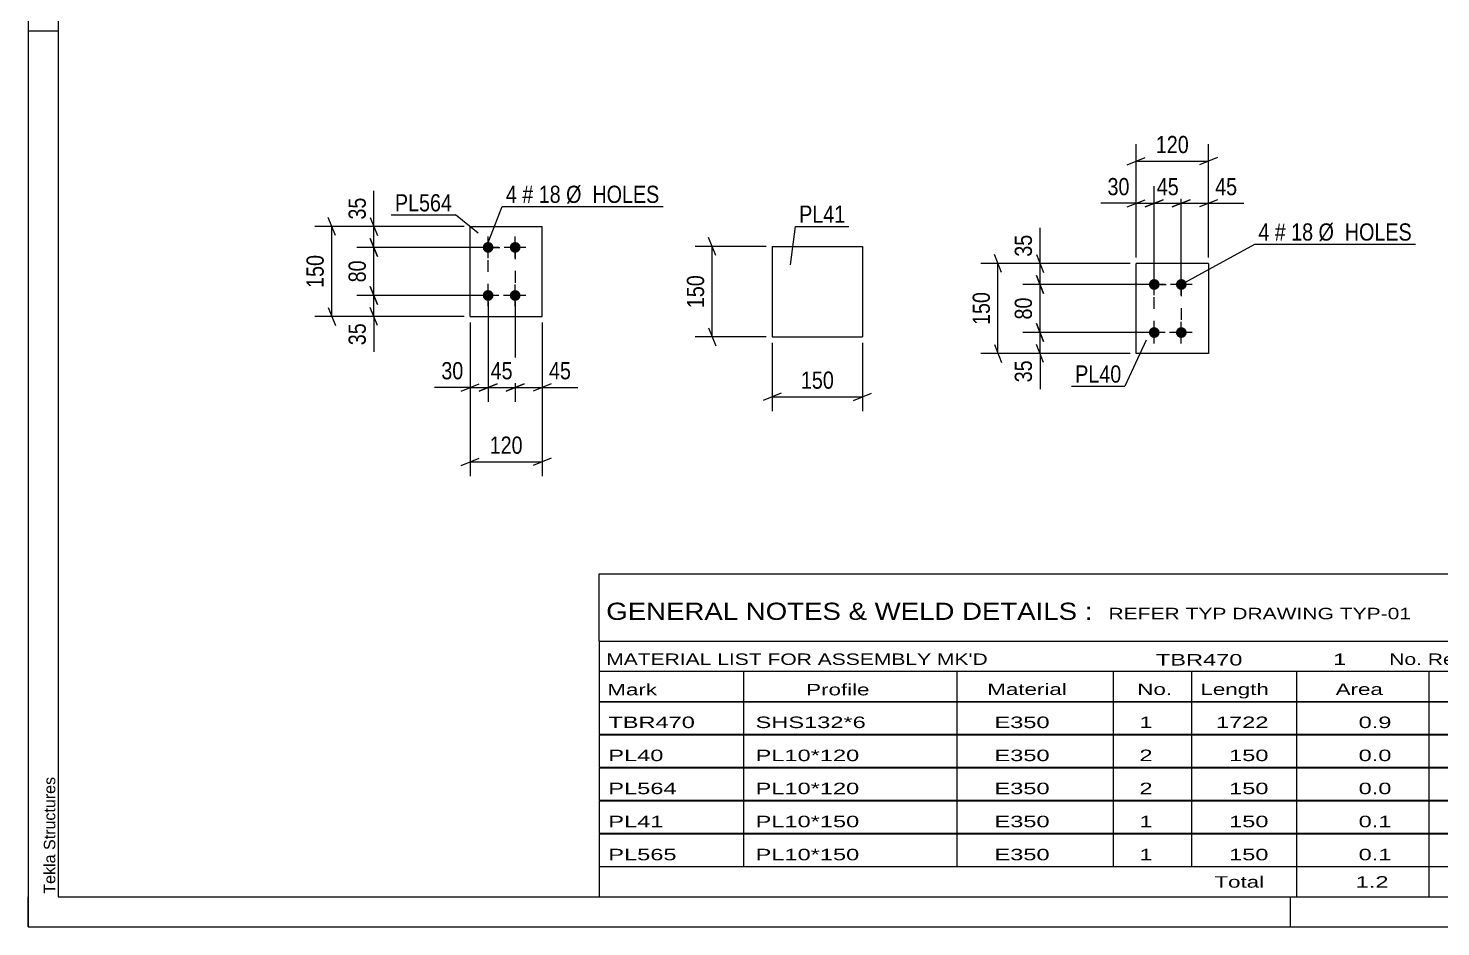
# Model space of a CAD drawing. Header units: millimetres. Extents: x 0 to 420, y 0 to 297.
# Drawn here: x 0 to 235, y 0 to 149.5 of the extents above; entities that cross this region are included whole.
import ezdxf

# ---------------------------------------------------------------- set-up
doc = ezdxf.new("R2010")
doc.units = ezdxf.units.MM
doc.linetypes.add('DXK_LINE_DOT2', pattern=[3.9198, 1.9599, -1.9599])
doc.styles.add('Arial', font='ARIAL.TTF', dxfattribs={"height": 0.2})
doc.styles.add('Arial Narrow', font='ARIALN.TTF', dxfattribs={"height": 0.2})

# ---------------------------------------------------------------- blocks, each defined once
blk = doc.blocks.new('Unknown-581591639-1127')
at = {"color": 5, "linetype": 'Continuous'}
for p, q in [((0, 297), (0, 0)), ((5, 292), (5, 5)), ((5, 149), (0, 149)), ((0, 0), (0, 5)), ((5, 5), (415, 5)), ((210, 0), (210, 5)), ((0, 0), (420, 0))]:
    blk.add_line(p, q, dxfattribs=at)
at = {"color": 174, "linetype": 'Continuous', "style": 'Arial'}
blk.add_text('Tekla Structures', height=1.9102, rotation=90, dxfattribs=at).set_placement((4.5, 5.5))
blk = doc.blocks.new('Part-581591639-4430 - 4427')
at = {"color": 2, "linetype": 'Continuous'}
for p, q in [((196.32, 110.37), (184.32, 110.37)), ((184.32, 95.37), (184.32, 110.37)), ((196.32, 110.37), (196.32, 95.37)), ((196.32, 95.37), (184.32, 95.37))]:
    blk.add_line(p, q, dxfattribs=at)
blk = doc.blocks.new('Bolt-581591639-4431 - 4427')
at = {"linetype": 'Continuous'}
for points in [[(187.32, 105.97, -1), (187.32, 107.77, -1)], [(191.82, 105.97, -1), (191.82, 107.77, -1)], [(187.32, 97.97, -1), (187.32, 99.77, -1)], [(191.82, 97.97, -1), (191.82, 99.77, -1)]]:
    blk.add_hatch(color=1, dxfattribs=at).paths.add_polyline_path(points)
at = {"color": 1, "linetype": 'Continuous'}
for p, q in [((187.32, 105.07), (187.32, 108.67)), ((191.82, 105.07), (191.82, 108.67)), ((189.12, 106.87), (185.52, 106.87)), ((193.62, 106.87), (190.02, 106.87)), ((189.12, 98.87), (185.52, 98.87)), ((187.32, 97.07), (187.32, 100.67)), ((193.62, 98.87), (190.02, 98.87)), ((191.82, 97.07), (191.82, 100.67))]:
    blk.add_line(p, q, dxfattribs=at)
blk = doc.blocks.new('Part-581591639-4439 - 4438')
at = {"color": 2, "linetype": 'Continuous'}
for p, q in [((123.78, 113.17), (123.78, 98.17)), ((123.78, 113.17), (138.78, 113.17)), ((138.78, 113.17), (138.78, 98.17)), ((123.78, 98.17), (138.78, 98.17))]:
    blk.add_line(p, q, dxfattribs=at)
blk = doc.blocks.new('Part-581591639-4446 - 4445')
at = {"color": 2, "linetype": 'Continuous'}
for p, q in [((73.5, 101.54), (73.5, 116.54)), ((73.5, 116.54), (85.5, 116.54)), ((85.5, 101.54), (85.5, 116.54)), ((73.5, 101.54), (85.5, 101.54))]:
    blk.add_line(p, q, dxfattribs=at)
blk = doc.blocks.new('Bolt-581591639-4447 - 4445')
at = {"linetype": 'Continuous'}
for points in [[(76.5, 112.14, -1), (76.5, 113.94, -1)], [(81, 112.14, -1), (81, 113.94, -1)], [(76.5, 104.14, -1), (76.5, 105.94, -1)], [(81, 104.14, -1), (81, 105.94, -1)]]:
    blk.add_hatch(color=1, dxfattribs=at).paths.add_polyline_path(points)
at = {"color": 1, "linetype": 'Continuous'}
for p, q in [((78.3, 113.04), (74.7, 113.04)), ((76.5, 111.24), (76.5, 114.84)), ((82.8, 113.04), (79.2, 113.04)), ((81, 111.24), (81, 114.84)), ((76.5, 103.24), (76.5, 106.84)), ((81, 103.24), (81, 106.84)), ((78.3, 105.04), (74.7, 105.04)), ((82.8, 105.04), (79.2, 105.04))]:
    blk.add_line(p, q, dxfattribs=at)
blk = doc.blocks.new('Rectangle-581591639-5063 - 4427')
at = {"color": 1, "linetype": 'DXK_LINE_DOT2'}
blk.add_lwpolyline([(187.32, 106.87), (191.82, 106.87), (191.82, 98.87), (187.32, 98.87), (187.32, 106.87)], close=True, dxfattribs=at)
blk = doc.blocks.new('Rectangle-581591639-5045 - 4445')
at = {"color": 1, "linetype": 'DXK_LINE_DOT2'}
blk.add_lwpolyline([(76.5, 113.04), (81, 113.04), (81, 105.04), (76.5, 105.04), (76.5, 113.04)], close=True, dxfattribs=at)
blk = doc.blocks.new('StraightDimension-581591639-4470 - 4427')
at = {"color": 7, "linetype": 'Continuous'}
for p, q in [((167.72, 111.87), (168.92, 108.87)), ((183.32, 110.37), (165.47, 110.37)), ((168.92, 105.37), (167.72, 108.37)), ((168.32, 106.87), (168.32, 110.37)), ((186.32, 106.87), (165.47, 106.87))]:
    blk.add_line(p, q, dxfattribs=at)
at = {"color": 0}
blk.add_wipeout([(167.57, 115.75), (163.37, 115.75), (163.37, 110.89), (167.57, 110.89)], dxfattribs=at)
at = {"color": 7, "linetype": 'Continuous'}
blk.add_line((168.32, 110.37), (168.32, 116.27), dxfattribs=at)
blk.add_line((168.32, 110.37), (168.32, 116.27), dxfattribs=at)
at = {"color": 3, "style": 'Arial Narrow'}
blk.add_text('35', height=2.863, rotation=90.0002, dxfattribs=at).set_placement((166.97, 111.49))
blk = doc.blocks.new('StraightDimension-581591639-4471 - 4427')
at = {"color": 7, "linetype": 'Continuous'}
for p, q in [((167.72, 108.37), (168.92, 105.37)), ((186.32, 106.87), (165.47, 106.87)), ((168.32, 98.87), (168.32, 106.87)), ((186.32, 98.87), (165.47, 98.87)), ((168.92, 97.37), (167.72, 100.37))]:
    blk.add_line(p, q, dxfattribs=at)
at = {"color": 0}
blk.add_wipeout([(167.57, 105.3), (163.37, 105.3), (163.37, 100.44), (167.57, 100.44)], dxfattribs=at)
at = {"color": 3, "style": 'Arial Narrow'}
blk.add_text('80', height=2.863, rotation=90.0002, dxfattribs=at).set_placement((166.97, 101.04))
blk = doc.blocks.new('StraightDimension-581591639-4472 - 4427')
at = {"color": 7, "linetype": 'Continuous'}
for p, q in [((186.32, 98.87), (165.47, 98.87)), ((167.72, 100.37), (168.92, 97.37)), ((168.32, 95.37), (168.32, 98.87)), ((168.92, 93.87), (167.72, 96.87)), ((183.32, 95.37), (165.47, 95.37))]:
    blk.add_line(p, q, dxfattribs=at)
at = {"color": 0}
blk.add_wipeout([(167.57, 94.84), (163.37, 94.84), (163.37, 89.99), (167.57, 89.99)], dxfattribs=at)
at = {"color": 7, "linetype": 'Continuous'}
blk.add_line((168.32, 95.37), (168.32, 89.46), dxfattribs=at)
blk.add_line((168.32, 95.37), (168.32, 89.46), dxfattribs=at)
at = {"color": 3, "style": 'Arial Narrow'}
blk.add_text('35', height=2.863, rotation=90.0002, dxfattribs=at).set_placement((166.97, 90.59))
blk = doc.blocks.new('StraightDimension-581591639-4556 - 4427')
at = {"color": 7, "linetype": 'Continuous'}
for p, q in [((161.92, 108.87), (160.72, 111.87)), ((183.32, 110.37), (158.47, 110.37)), ((161.32, 95.37), (161.32, 110.37)), ((160.72, 96.87), (161.92, 93.87)), ((183.32, 95.37), (158.47, 95.37))]:
    blk.add_line(p, q, dxfattribs=at)
at = {"color": 0}
blk.add_wipeout([(160.57, 106.21), (156.37, 106.21), (156.37, 99.53), (160.57, 99.53)], dxfattribs=at)
at = {"color": 3, "style": 'Arial Narrow'}
blk.add_text('150', height=2.863, rotation=90.0002, dxfattribs=at).set_placement((159.97, 100.13))
blk = doc.blocks.new('StraightDimension-581591639-4560 - 4427')
at = {"color": 7, "linetype": 'Continuous'}
for p, q in [((191.82, 107.87), (191.82, 123.22)), ((196.32, 111.37), (196.32, 123.22)), ((190.32, 119.77), (193.32, 120.97)), ((191.82, 120.37), (196.32, 120.37)), ((197.82, 120.97), (194.82, 119.77))]:
    blk.add_line(p, q, dxfattribs=at)
at = {"color": 0}
blk.add_wipeout([(201.7, 121.12), (201.7, 125.32), (196.85, 125.32), (196.85, 121.12)], dxfattribs=at)
at = {"color": 7, "linetype": 'Continuous'}
blk.add_line((196.32, 120.37), (202.23, 120.37), dxfattribs=at)
blk.add_line((196.32, 120.37), (202.23, 120.37), dxfattribs=at)
at = {"color": 3, "style": 'Arial Narrow'}
blk.add_text('45', height=2.863, dxfattribs=at).set_placement((197.45, 121.72))
blk = doc.blocks.new('StraightDimension-581591639-4561 - 4427')
at = {"color": 7, "linetype": 'Continuous'}
for p, q in [((187.32, 107.87), (187.32, 123.22)), ((191.82, 107.87), (191.82, 123.22)), ((185.82, 119.77), (188.82, 120.97)), ((187.32, 120.37), (191.82, 120.37)), ((193.32, 120.97), (190.32, 119.77))]:
    blk.add_line(p, q, dxfattribs=at)
at = {"color": 0}
blk.add_wipeout([(192, 121.12), (192, 125.32), (187.14, 125.32), (187.14, 121.12)], dxfattribs=at)
at = {"color": 3, "style": 'Arial Narrow'}
blk.add_text('45', height=2.863, dxfattribs=at).set_placement((187.74, 121.72))
blk = doc.blocks.new('StraightDimension-581591639-4562 - 4427')
at = {"color": 7, "linetype": 'Continuous'}
for p, q in [((184.32, 111.37), (184.32, 123.22)), ((187.32, 107.87), (187.32, 123.22)), ((182.82, 119.77), (185.82, 120.97)), ((184.32, 120.37), (187.32, 120.37)), ((188.82, 120.97), (185.82, 119.77))]:
    blk.add_line(p, q, dxfattribs=at)
at = {"color": 0}
blk.add_wipeout([(183.8, 121.12), (183.8, 125.32), (178.94, 125.32), (178.94, 121.12)], dxfattribs=at)
at = {"color": 7, "linetype": 'Continuous'}
blk.add_line((184.32, 120.37), (178.41, 120.37), dxfattribs=at)
blk.add_line((184.32, 120.37), (178.41, 120.37), dxfattribs=at)
at = {"color": 3, "style": 'Arial Narrow'}
blk.add_text('30', height=2.863, dxfattribs=at).set_placement((179.54, 121.72))
blk = doc.blocks.new('StraightDimension-581591639-4572 - 4427')
at = {"color": 7, "linetype": 'Continuous'}
for p, q in [((184.32, 111.37), (184.32, 130.22)), ((196.32, 111.37), (196.32, 130.22)), ((182.82, 126.77), (185.82, 127.97)), ((184.32, 127.37), (196.32, 127.37)), ((197.82, 127.97), (194.82, 126.77))]:
    blk.add_line(p, q, dxfattribs=at)
at = {"color": 0}
blk.add_wipeout([(193.66, 128.12), (193.66, 132.32), (186.98, 132.32), (186.98, 128.12)], dxfattribs=at)
at = {"color": 3, "style": 'Arial Narrow'}
blk.add_text('120', height=2.863, dxfattribs=at).set_placement((187.58, 128.72))
blk = doc.blocks.new('StraightDimension-581591639-4576 - 4438')
at = {"color": 7, "linetype": 'Continuous'}
for p, q in [((123.78, 97.17), (123.78, 85.77)), ((138.78, 97.17), (138.78, 85.77)), ((125.28, 88.77), (122.28, 87.57)), ((123.78, 88.17), (138.78, 88.17)), ((137.28, 87.57), (140.28, 88.77))]:
    blk.add_line(p, q, dxfattribs=at)
at = {"color": 0}
blk.add_wipeout([(134.62, 88.92), (134.62, 93.12), (127.94, 93.12), (127.94, 88.92)], dxfattribs=at)
at = {"color": 3, "style": 'Arial Narrow'}
blk.add_text('150', height=2.863, dxfattribs=at).set_placement((128.54, 89.52))
blk = doc.blocks.new('StraightDimension-581591639-4580 - 4438')
at = {"color": 7, "linetype": 'Continuous'}
for p, q in [((122.78, 113.17), (110.93, 113.17)), ((114.38, 111.67), (113.18, 114.67)), ((113.78, 98.17), (113.78, 113.17)), ((113.18, 99.67), (114.38, 96.67)), ((122.78, 98.17), (110.93, 98.17))]:
    blk.add_line(p, q, dxfattribs=at)
at = {"color": 0}
blk.add_wipeout([(113.03, 109.01), (108.83, 109.01), (108.83, 102.33), (113.03, 102.33)], dxfattribs=at)
at = {"color": 3, "style": 'Arial Narrow'}
blk.add_text('150', height=2.863, rotation=90.0002, dxfattribs=at).set_placement((112.43, 102.93))
blk = doc.blocks.new('StraightDimension-581591639-4586 - 4445')
at = {"color": 7, "linetype": 'Continuous'}
for p, q in [((56.9, 106.54), (58.1, 103.54)), ((75.5, 105.04), (54.65, 105.04)), ((57.5, 101.54), (57.5, 105.04)), ((72.5, 101.54), (54.65, 101.54)), ((58.1, 100.04), (56.9, 103.04))]:
    blk.add_line(p, q, dxfattribs=at)
at = {"color": 0}
blk.add_wipeout([(56.75, 101.02), (52.55, 101.02), (52.55, 96.16), (56.75, 96.16)], dxfattribs=at)
at = {"color": 7, "linetype": 'Continuous'}
blk.add_line((57.5, 101.54), (57.5, 95.64), dxfattribs=at)
blk.add_line((57.5, 101.54), (57.5, 95.64), dxfattribs=at)
at = {"color": 3, "style": 'Arial Narrow'}
blk.add_text('35', height=2.863, rotation=90.0002, dxfattribs=at).set_placement((56.15, 96.76))
blk = doc.blocks.new('StraightDimension-581591639-4584 - 4445')
at = {"color": 7, "linetype": 'Continuous'}
for p, q in [((56.9, 118.04), (58.1, 115.04)), ((72.5, 116.54), (54.65, 116.54)), ((57.5, 113.04), (57.5, 116.54)), ((75.5, 113.04), (54.65, 113.04)), ((58.1, 111.54), (56.9, 114.54))]:
    blk.add_line(p, q, dxfattribs=at)
at = {"color": 0}
blk.add_wipeout([(56.75, 121.93), (52.55, 121.93), (52.55, 117.07), (56.75, 117.07)], dxfattribs=at)
at = {"color": 7, "linetype": 'Continuous'}
blk.add_line((57.5, 116.54), (57.5, 122.45), dxfattribs=at)
blk.add_line((57.5, 116.54), (57.5, 122.45), dxfattribs=at)
at = {"color": 3, "style": 'Arial Narrow'}
blk.add_text('35', height=2.863, rotation=90.0002, dxfattribs=at).set_placement((56.15, 117.67))
blk = doc.blocks.new('StraightDimension-581591639-4585 - 4445')
at = {"color": 7, "linetype": 'Continuous'}
for p, q in [((75.5, 113.04), (54.65, 113.04)), ((56.9, 114.54), (58.1, 111.54)), ((57.5, 105.04), (57.5, 113.04)), ((58.1, 103.54), (56.9, 106.54)), ((75.5, 105.04), (54.65, 105.04))]:
    blk.add_line(p, q, dxfattribs=at)
at = {"color": 0}
blk.add_wipeout([(56.75, 111.47), (52.55, 111.47), (52.55, 106.62), (56.75, 106.62)], dxfattribs=at)
at = {"color": 3, "style": 'Arial Narrow'}
blk.add_text('80', height=2.863, rotation=90.0002, dxfattribs=at).set_placement((56.15, 107.22))
blk = doc.blocks.new('StraightDimension-581591639-4596 - 4445')
at = {"color": 7, "linetype": 'Continuous'}
for p, q in [((51.1, 115.04), (49.9, 118.04)), ((72.5, 116.54), (47.65, 116.54)), ((50.5, 101.54), (50.5, 116.54)), ((72.5, 101.54), (47.65, 101.54)), ((49.9, 103.04), (51.1, 100.04))]:
    blk.add_line(p, q, dxfattribs=at)
at = {"color": 0}
blk.add_wipeout([(49.75, 112.39), (45.55, 112.39), (45.55, 105.7), (49.75, 105.7)], dxfattribs=at)
at = {"color": 3, "style": 'Arial Narrow'}
blk.add_text('150', height=2.863, rotation=90.0002, dxfattribs=at).set_placement((49.15, 106.3))
blk = doc.blocks.new('StraightDimension-581591639-4600 - 4445')
at = {"color": 7, "linetype": 'Continuous'}
for p, q in [((81, 104.04), (81, 87.34)), ((85.5, 100.54), (85.5, 87.34)), ((79.5, 89.14), (82.5, 90.34)), ((81, 89.74), (85.5, 89.74)), ((87, 90.34), (84, 89.14))]:
    blk.add_line(p, q, dxfattribs=at)
at = {"color": 0}
blk.add_wipeout([(90.88, 90.49), (90.88, 94.69), (86.03, 94.69), (86.03, 90.49)], dxfattribs=at)
at = {"color": 7, "linetype": 'Continuous'}
blk.add_line((85.5, 89.74), (91.41, 89.74), dxfattribs=at)
blk.add_line((85.5, 89.74), (91.41, 89.74), dxfattribs=at)
at = {"color": 3, "style": 'Arial Narrow'}
blk.add_text('45', height=2.863, dxfattribs=at).set_placement((86.63, 91.09))
blk = doc.blocks.new('StraightDimension-581591639-4601 - 4445')
at = {"color": 7, "linetype": 'Continuous'}
for p, q in [((76.5, 104.04), (76.5, 87.34)), ((81, 104.04), (81, 87.34)), ((75, 89.14), (78, 90.34)), ((76.5, 89.74), (81, 89.74)), ((82.5, 90.34), (79.5, 89.14))]:
    blk.add_line(p, q, dxfattribs=at)
at = {"color": 0}
blk.add_wipeout([(81.18, 90.49), (81.18, 94.69), (76.32, 94.69), (76.32, 90.49)], dxfattribs=at)
at = {"color": 3, "style": 'Arial Narrow'}
blk.add_text('45', height=2.863, dxfattribs=at).set_placement((76.92, 91.09))
blk = doc.blocks.new('StraightDimension-581591639-4602 - 4445')
at = {"color": 7, "linetype": 'Continuous'}
for p, q in [((76.5, 104.04), (76.5, 87.34)), ((73.5, 100.54), (73.5, 87.34)), ((72, 89.14), (75, 90.34)), ((73.5, 89.74), (76.5, 89.74)), ((78, 90.34), (75, 89.14))]:
    blk.add_line(p, q, dxfattribs=at)
at = {"color": 0}
blk.add_wipeout([(72.98, 90.49), (72.98, 94.69), (68.12, 94.69), (68.12, 90.49)], dxfattribs=at)
at = {"color": 7, "linetype": 'Continuous'}
blk.add_line((73.5, 89.74), (67.6, 89.74), dxfattribs=at)
blk.add_line((73.5, 89.74), (67.6, 89.74), dxfattribs=at)
at = {"color": 3, "style": 'Arial Narrow'}
blk.add_text('30', height=2.863, dxfattribs=at).set_placement((68.72, 91.09))
blk = doc.blocks.new('StraightDimension-581591639-4612 - 4445')
at = {"color": 7, "linetype": 'Continuous'}
for p, q in [((73.5, 100.54), (73.5, 74.95)), ((85.5, 100.54), (85.5, 74.95)), ((72, 76.75), (75, 77.95)), ((87, 77.95), (84, 76.75)), ((73.5, 77.35), (85.5, 77.35))]:
    blk.add_line(p, q, dxfattribs=at)
at = {"color": 0}
blk.add_wipeout([(82.84, 78.1), (82.84, 82.3), (76.16, 82.3), (76.16, 78.1)], dxfattribs=at)
at = {"color": 3, "style": 'Arial Narrow'}
blk.add_text('120', height=2.863, dxfattribs=at).set_placement((76.76, 78.7))
blk = doc.blocks.new('Unknown-581591639-6119')
at = {"color": 7, "linetype": 'Continuous'}
for p, q in [((95, 58.75), (255, 58.75)), ((95, 47.5), (95, 58.75)), ((255, 58.75), (255, 47.5)), ((95, 47.5), (255, 47.5)), ((95, 47.5), (95, 42.5)), ((255, 47.5), (255, 42.5)), ((95, 42.5), (255, 42.5)), ((95, 42.5), (95, 37.5)), ((119, 42.5), (119, 37.5)), ((154.5, 42.5), (154.5, 37.5)), ((180.5, 42.5), (180.5, 37.5)), ((193.5, 42.5), (193.5, 37.5)), ((211, 42.5), (211, 37.5)), ((233, 42.5), (233, 37.5)), ((255, 42.5), (255, 37.5)), ((95, 37.5), (255, 37.5)), ((95, 37.45), (95, 32.05)), ((95, 37.45), (255, 37.45)), ((119, 37.5), (119, 32)), ((154.5, 37.5), (154.5, 32)), ((180.5, 37.5), (180.5, 32)), ((193.5, 37.5), (193.5, 32)), ((211, 37.5), (211, 32)), ((233, 37.5), (233, 32)), ((255, 37.45), (255, 32.05)), ((95, 32.05), (255, 32.05)), ((95, 31.95), (95, 26.55)), ((95, 31.95), (255, 31.95)), ((119, 32), (119, 26.5)), ((154.5, 32), (154.5, 26.5)), ((180.5, 32), (180.5, 26.5)), ((193.5, 32), (193.5, 26.5)), ((211, 32), (211, 26.5)), ((233, 32), (233, 26.5)), ((255, 31.95), (255, 26.55)), ((95, 26.55), (255, 26.55)), ((95, 26.45), (95, 21.05)), ((95, 26.45), (255, 26.45)), ((119, 26.5), (119, 21)), ((154.5, 26.5), (154.5, 21)), ((180.5, 26.5), (180.5, 21)), ((193.5, 26.5), (193.5, 21)), ((211, 26.5), (211, 21)), ((233, 26.5), (233, 21)), ((255, 26.45), (255, 21.05)), ((95, 21.05), (255, 21.05)), ((95, 20.95), (95, 15.55)), ((95, 20.95), (255, 20.95)), ((119, 21), (119, 15.5)), ((154.5, 21), (154.5, 15.5)), ((180.5, 21), (180.5, 15.5)), ((193.5, 21), (193.5, 15.5)), ((211, 21), (211, 15.5)), ((233, 21), (233, 15.5)), ((255, 20.95), (255, 15.55)), ((95, 15.55), (255, 15.55)), ((95, 15.45), (95, 10.05)), ((95, 15.45), (255, 15.45)), ((119, 15.5), (119, 10)), ((154.5, 15.5), (154.5, 10)), ((180.5, 15.5), (180.5, 10)), ((193.5, 15.5), (193.5, 10)), ((211, 15.5), (211, 10)), ((233, 15.5), (233, 10)), ((255, 15.45), (255, 10.05)), ((95, 10.05), (255, 10.05)), ((95, 10), (255, 10)), ((95, 10), (95, 5)), ((211, 10), (211, 5)), ((233, 10), (233, 5)), ((255, 10), (255, 5)), ((95, 5), (255, 5))]:
    blk.add_line(p, q, dxfattribs=at)
at = {"color": 7, "style": 'Arial Narrow'}
for s, height, width, p in [('GENERAL NOTES & WELD DETAILS :', 2.8633, 1.4, (96.15, 51.06)), ('REFER TYP DRAWING TYP-01', 1.9089, 1.6, (179.7, 51.16)), ("MATERIAL LIST FOR ASSEMBLY MK'D", 1.9089, 1.6, (96.15, 43.56)), ('TBR470', 1.909, 1.794707, (187.59, 43.47)), ('1', 1.91, 1.794707, (217.08, 43.56)), ('No. Required', 1.9089, 1.6, (226.41, 43.56)), ('Mark', 1.909, 1.7, (96.34, 38.5)), ('Profile', 1.909, 1.7, (129.41, 38.5)), ('Material', 1.909, 1.7, (159.54, 38.56)), ('No.', 1.909, 1.7, (184.5, 38.56)), ('Length', 1.909, 1.7, (195, 38.56)), ('Area', 1.909, 1.7, (217.5, 38.56)), ('Weight', 1.909, 1.7, (237, 38.56))]:
    blk.add_text(s, height=height, dxfattribs=dict(at, width=width)).set_placement(p)
at = {"color": 7, "linetype": 'Continuous', "style": 'Arial Narrow'}
for s, height, width, p in [('TBR470', 1.909, 1.794707, (96.5, 33.06)), ('SHS132*6', 1.909, 1.794707, (121, 33.06)), ('E350', 1.909, 1.794707, (160.74, 33.06)), ('1', 1.91, 1.794707, (184.86, 33.06)), ('1722', 1.909, 1.794707, (197.58, 33.06)), ('0.9', 1.909, 1.794707, (221.32, 33.06)), ('40.9', 1.909, 1.794707, (240.14, 33.06)), ('PL40', 1.909, 1.794707, (96.5, 27.56)), ('PL10*120', 1.909, 1.794707, (121, 27.56)), ('E350', 1.909, 1.794707, (160.74, 27.56)), ('2', 1.91, 1.794707, (184.86, 27.56)), ('150', 1.909, 1.794707, (199.77, 27.56)), ('0.0', 1.909, 1.794707, (221.32, 27.56)), ('2.8', 1.909, 1.794707, (242.33, 27.56)), ('PL564', 1.909, 1.794707, (96.5, 22.06)), ('PL10*120', 1.909, 1.794707, (121, 22.06)), ('E350', 1.909, 1.794707, (160.74, 22.06)), ('2', 1.91, 1.794707, (184.86, 22.06)), ('150', 1.909, 1.794707, (199.77, 22.06)), ('0.0', 1.909, 1.794707, (221.32, 22.06)), ('2.8', 1.909, 1.794707, (242.33, 22.06)), ('PL41', 1.909, 1.794707, (96.5, 16.56)), ('PL10*150', 1.909, 1.794707, (121, 16.56)), ('E350', 1.909, 1.794707, (160.74, 16.56)), ('1', 1.91, 1.794707, (184.86, 16.56)), ('150', 1.909, 1.794707, (199.77, 16.56)), ('0.1', 1.909, 1.794707, (221.32, 16.56)), ('1.8', 1.909, 1.794707, (242.33, 16.56)), ('PL565', 1.909, 1.794707, (96.5, 11.06)), ('PL10*150', 1.909, 1.794707, (121, 11.06)), ('E350', 1.909, 1.794707, (160.74, 11.06)), ('1', 1.91, 1.794707, (184.86, 11.06)), ('150', 1.909, 1.794707, (199.77, 11.06)), ('0.1', 1.909, 1.794707, (221.32, 11.06)), ('1.8', 1.909, 1.794707, (242.33, 11.06)), ('Total', 1.909, 1.7, (197.33, 6.5)), ('1.2', 1.909, 1.794707, (220.83, 6.5)), ('50.1', 1.909, 1.794707, (240.14, 6.5))]:
    blk.add_text(s, height=height, dxfattribs=dict(at, width=width)).set_placement(p)
blk = doc.blocks.new('Mark-581591639-4627 - 4427')
at = {"color": 0}
blk.add_wipeout([(181.84, 90.54), (181.84, 93.54), (174.17, 93.54), (174.17, 90.54)], dxfattribs=at)
blk.add_wipeout([(181.84, 90.54), (181.84, 93.54), (174.17, 93.54), (174.17, 90.54)], dxfattribs=at)
at = {"color": 30, "linetype": 'Continuous'}
for p in [(185.95, 97.6), (173.57, 89.94)]:
    blk.add_line(p, (182.44, 89.94), dxfattribs=at)
at = {"color": 3, "style": 'Arial Narrow'}
blk.add_text('PL40', height=2.863, dxfattribs=at).set_placement((174.17, 90.54))
blk = doc.blocks.new('Mark-581591639-4630 - 4427')
at = {"color": 0}
blk.add_wipeout([(206.47, 114.17), (206.47, 117.17), (204.64, 117.17), (204.64, 114.17)], dxfattribs=at)
blk.add_wipeout([(206.47, 114.17), (206.47, 117.17), (204.64, 117.17), (204.64, 114.17)], dxfattribs=at)
at = {"color": 7, "linetype": 'Continuous'}
blk.add_line((191.82, 106.87), (204.04, 113.57), dxfattribs=at)
at = {"color": 0}
blk.add_wipeout([(209.2, 114.17), (209.2, 117.17), (207.37, 117.17), (207.37, 114.17)], dxfattribs=at)
blk.add_wipeout([(209.2, 114.17), (209.2, 117.17), (207.37, 117.17), (207.37, 114.17)], dxfattribs=at)
at = {"color": 3, "style": 'Arial Narrow'}
blk.add_text('4', height=2.86, dxfattribs=at).set_placement((204.64, 114.17))
at = {"color": 0}
blk.add_wipeout([(213.75, 114.17), (213.75, 117.17), (210.1, 117.17), (210.1, 114.17)], dxfattribs=at)
blk.add_wipeout([(213.75, 114.17), (213.75, 117.17), (210.1, 117.17), (210.1, 114.17)], dxfattribs=at)
at = {"color": 3, "style": 'Arial Narrow'}
blk.add_text('#', height=2.86, dxfattribs=at).set_placement((207.37, 114.17))
at = {"color": 0}
blk.add_wipeout([(230.18, 114.17), (230.18, 117.17), (214.65, 117.17), (214.65, 114.17)], dxfattribs=at)
blk.add_wipeout([(230.18, 114.17), (230.18, 117.17), (214.65, 117.17), (214.65, 114.17)], dxfattribs=at)
at = {"color": 7, "linetype": 'Continuous'}
blk.add_line((204.04, 113.57), (230.78, 113.57), dxfattribs=at)
at = {"color": 3, "style": 'Arial Narrow'}
for s, p in [('18', (210.1, 114.17)), ('Ø  HOLES', (214.65, 114.17))]:
    blk.add_text(s, height=2.863, dxfattribs=at).set_placement(p)
blk = doc.blocks.new('Mark-581591639-4631 - 4438')
at = {"color": 0}
blk.add_wipeout([(135.93, 117.14), (135.93, 120.14), (128.25, 120.14), (128.25, 117.14)], dxfattribs=at)
blk.add_wipeout([(135.93, 117.14), (135.93, 120.14), (128.25, 120.14), (128.25, 117.14)], dxfattribs=at)
at = {"color": 30, "linetype": 'Continuous'}
for p, q in [((126.81, 110.14), (127.65, 116.54)), ((127.65, 116.54), (136.53, 116.54))]:
    blk.add_line(p, q, dxfattribs=at)
at = {"color": 3, "style": 'Arial Narrow'}
blk.add_text('PL41', height=2.863, dxfattribs=at).set_placement((128.25, 117.14))
blk = doc.blocks.new('Mark-581591639-4634 - 4445')
at = {"color": 0}
blk.add_wipeout([(70.5, 119.03), (70.5, 122.03), (61, 122.03), (61, 119.03)], dxfattribs=at)
blk.add_wipeout([(70.5, 119.03), (70.5, 122.03), (61, 122.03), (61, 119.03)], dxfattribs=at)
at = {"color": 30, "linetype": 'Continuous'}
for p in [(60.4, 118.43), (74.82, 115.38)]:
    blk.add_line(p, (71.1, 118.43), dxfattribs=at)
at = {"color": 3, "style": 'Arial Narrow'}
blk.add_text('PL564', height=2.863, dxfattribs=at).set_placement((61, 119.03))
blk = doc.blocks.new('Mark-581591639-4637 - 4445')
at = {"color": 0}
blk.add_wipeout([(81.29, 120.44), (81.29, 123.44), (79.46, 123.44), (79.46, 120.44)], dxfattribs=at)
blk.add_wipeout([(81.29, 120.44), (81.29, 123.44), (79.46, 123.44), (79.46, 120.44)], dxfattribs=at)
at = {"color": 7, "linetype": 'Continuous'}
blk.add_line((76.22, 113.11), (78.86, 119.84), dxfattribs=at)
at = {"color": 0}
blk.add_wipeout([(84.02, 120.44), (84.02, 123.44), (82.19, 123.44), (82.19, 120.44)], dxfattribs=at)
blk.add_wipeout([(84.02, 120.44), (84.02, 123.44), (82.19, 123.44), (82.19, 120.44)], dxfattribs=at)
at = {"color": 3, "style": 'Arial Narrow'}
blk.add_text('4', height=2.86, dxfattribs=at).set_placement((79.46, 120.44))
at = {"color": 0}
blk.add_wipeout([(88.58, 120.44), (88.58, 123.44), (84.92, 123.44), (84.92, 120.44)], dxfattribs=at)
blk.add_wipeout([(88.58, 120.44), (88.58, 123.44), (84.92, 123.44), (84.92, 120.44)], dxfattribs=at)
at = {"color": 3, "style": 'Arial Narrow'}
blk.add_text('#', height=2.86, dxfattribs=at).set_placement((82.19, 120.44))
at = {"color": 0}
blk.add_wipeout([(105, 120.44), (105, 123.44), (89.48, 123.44), (89.48, 120.44)], dxfattribs=at)
blk.add_wipeout([(105, 120.44), (105, 123.44), (89.48, 123.44), (89.48, 120.44)], dxfattribs=at)
at = {"color": 7, "linetype": 'Continuous'}
blk.add_line((78.86, 119.84), (105.6, 119.84), dxfattribs=at)
at = {"color": 3, "style": 'Arial Narrow'}
for s, p in [('18', (84.92, 120.44)), ('Ø  HOLES', (89.48, 120.44))]:
    blk.add_text(s, height=2.863, dxfattribs=at).set_placement(p)

msp = doc.modelspace()

# ---------------------------------------------------------------- block references
for name in ['Unknown-581591639-1127', 'Part-581591639-4446 - 4445', 'Bolt-581591639-4447 - 4445', 'Rectangle-581591639-5045 - 4445', 'Part-581591639-4439 - 4438', 'Part-581591639-4430 - 4427', 'Bolt-581591639-4431 - 4427', 'Rectangle-581591639-5063 - 4427', 'Unknown-581591639-6119']:
    msp.add_blockref(name, (0, 0))

# ---------------------------------------------------------------- next in the draw order: block references
for name in ['StraightDimension-581591639-4560 - 4427', 'StraightDimension-581591639-4584 - 4445', 'Mark-581591639-4631 - 4438', 'StraightDimension-581591639-4470 - 4427', 'StraightDimension-581591639-4586 - 4445', 'StraightDimension-581591639-4600 - 4445', 'StraightDimension-581591639-4576 - 4438']:
    msp.add_blockref(name, (0, 0))

# ---------------------------------------------------------------- next in the draw order: block references
for name in ['StraightDimension-581591639-4585 - 4445', 'StraightDimension-581591639-4580 - 4438', 'StraightDimension-581591639-4471 - 4427']:
    msp.add_blockref(name, (0, 0))

# ---------------------------------------------------------------- next in the draw order: block references
for name in ['StraightDimension-581591639-4561 - 4427', 'Mark-581591639-4637 - 4445', 'StraightDimension-581591639-4596 - 4445', 'StraightDimension-581591639-4601 - 4445', 'StraightDimension-581591639-4472 - 4427']:
    msp.add_blockref(name, (0, 0))

# ---------------------------------------------------------------- next in the draw order: block references
for name in ['Mark-581591639-4634 - 4445', 'StraightDimension-581591639-4556 - 4427', 'StraightDimension-581591639-4602 - 4445']:
    msp.add_blockref(name, (0, 0))

# ---------------------------------------------------------------- next in the draw order: block references
for name in ['StraightDimension-581591639-4562 - 4427', 'StraightDimension-581591639-4612 - 4445', 'Mark-581591639-4627 - 4427']:
    msp.add_blockref(name, (0, 0))

# ---------------------------------------------------------------- next in the draw order: block references
msp.add_blockref('StraightDimension-581591639-4572 - 4427', (0, 0))

# ---------------------------------------------------------------- next in the draw order: block references
msp.add_blockref('Mark-581591639-4630 - 4427', (0, 0))

doc.saveas('drawing.dxf')
